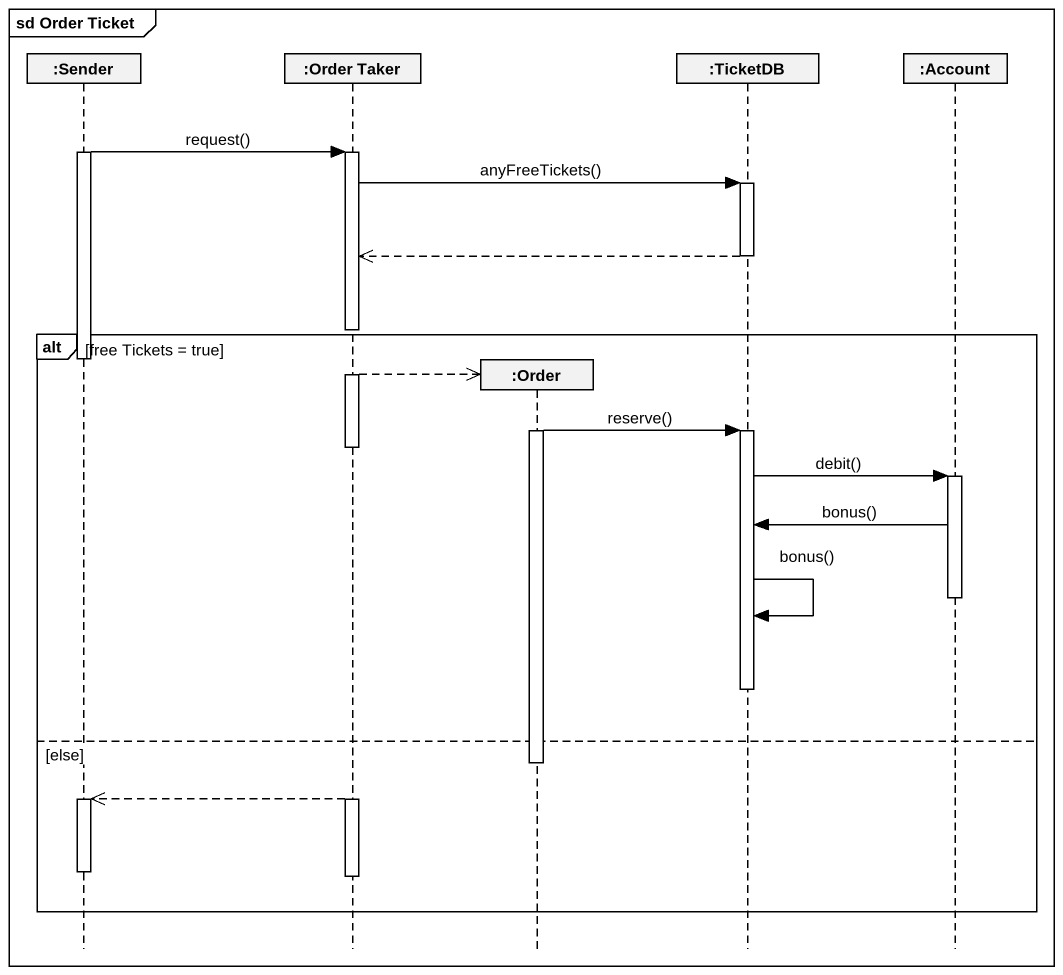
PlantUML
@startuml
mainframe sd Order Ticket
hide footbox
participant ":Sender" as Sender
participant ":Order Taker" as Order_Taker
participant ":Order" as Order
participant ":TicketDB" as TicketDB
participant ":Account" as Account

activate Sender
Sender -> Order_Taker : request()
activate Order_Taker
Order_Taker -> TicketDB : anyFreeTickets()
activate TicketDB
TicketDB -->> Order_Taker
deactivate TicketDB
alt free Tickets = true
  deactivate Sender
  Order_Taker -->> Order **
  activate Order
  Order -> TicketDB : reserve()
  activate TicketDB
  deactivate Order_Taker
  TicketDB -> Account : debit()
  activate Account
  Account -> TicketDB : bonus()
  deactivate Account
  TicketDB -> TicketDB : bonus()
  deactivate TicketDB
else else
  deactivate Order
  activate Order_Taker
  Order_Taker -->> Sender
  activate Sender
  deactivate Sender
  deactivate Order_Taker
end
@enduml
